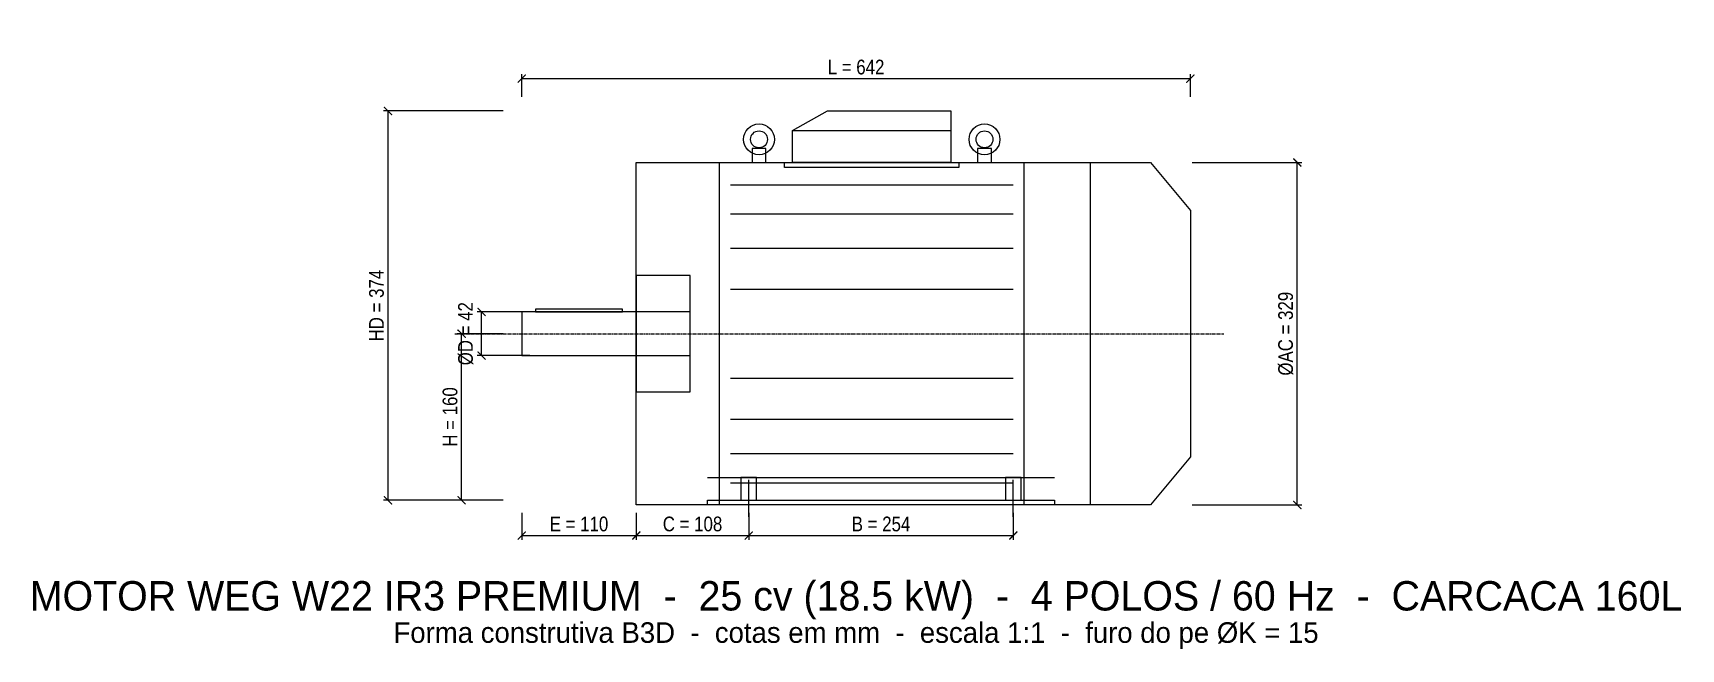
# Model space of a CAD drawing. Header units: metres. Extents: x -469 to 1113, y -303 to 289.
import ezdxf
from ezdxf.enums import TextEntityAlignment as Align

# ---------------------------------------------------------------- set-up
doc = ezdxf.new("R2010")
doc.units = ezdxf.units.M
doc.linetypes.add('CENTER', pattern=[5.08, 3.175, -0.635, 0.635, -0.635])
doc.linetypes.add('DASHED', pattern=[1.524, 1.27, -0.254])
for name, color, linetype in [('COTAS', 2, 'CONTINUOUS'), ('DETALHE', 8, 'DASHED'), ('EIXO', 3, 'CONTINUOUS'), ('EIXO_CENTRO', 6, 'CENTER'), ('MOTOR', 5, 'CONTINUOUS'), ('TEXTO', 7, 'CONTINUOUS')]:
    doc.layers.add(name, color=color, linetype=linetype)
doc.styles.add('OpenSansCondensed-Light', font='OpenSansCondensed-Light.ttf')
doc.dimstyles.new('PIVODRIP', dxfattribs={"dimtxt": 14.124, "dimasz": 7.7682, "dimexe": 4.2372, "dimexo": 4.9434, "dimgap": 3.95472, "dimtad": 1, "dimdec": 0, "dimzin": 12, "dimdsep": 46, "dimtxsty": 'OpenSansCondensed-Light', "dimblk": 'ARCHTICK', "dimcen": 2.5, "dimazin": 3, "dimtfac": 0.5, "dimtmove": 2, "dimatfit": 3})

# ---------------------------------------------------------------- blocks, each defined once
blk = doc.blocks.new('_ARCHTICK')
at = {"color": 0, "linetype": 'BYBLOCK', "const_width": 0.15}
blk.add_lwpolyline([(-0.5, -0.5), (0.5, 0.5)], dxfattribs=at)

msp = doc.modelspace()

# ---------------------------------------------------------------- linework, layer by layer
at = {"layer": 'DETALHE'}
for p, q in [((218, -176), (218, -140.5)), ((472, -176), (472, -140.5))]:
    msp.add_line(p, q, dxfattribs=at)
at = {"layer": 'EIXO'}
for points in [[(0, -21), (161.87, -21), (161.87, 21), (0, 21)], [(13.2, 21), (96.8, 21), (96.8, 23.52), (13.2, 23.52)]]:
    msp.add_lwpolyline(points, close=True, dxfattribs=at)
at = {"layer": 'EIXO_CENTRO'}
msp.add_line((-64.2, 0), (674.1, 0), dxfattribs=at)
at = {"layer": 'MOTOR'}
for p, q in [((260.024, 195.19), (412.176, 195.19)), ((189.8, -164.5), (189.8, 164.5)), ((482.4, -164.5), (482.4, 164.5)), ((546.24, -164.5), (546.24, 164.5)), ((200.44, 143.115), (471.76, 143.115)), ((200.44, 115.15), (471.76, 115.15)), ((200.44, 82.25), (471.76, 82.25)), ((200.44, 42.77), (471.76, 42.77)), ((200.44, -42.77), (471.76, -42.77)), ((200.44, -82.25), (471.76, -82.25)), ((200.44, -115.15), (471.76, -115.15)), ((178.5, -138), (511.5, -138)), ((200.44, -143.115), (471.76, -143.115))]:
    msp.add_line(p, q, dxfattribs=at)
for points in [[(260.024, 164.5), (260.024, 195.19), (293.49744, 214), (412.176, 214), (412.176, 164.5)], [(221.17575, 164.5), (234.50025, 164.5), (234.50025, 177.8245), (221.17575, 177.8245)], [(437.69975, 164.5), (451.02425, 164.5), (451.02425, 177.8245), (437.69975, 177.8245)], [(110, 164.5), (603.696, 164.5), (642, 118.44), (642, -118.44), (603.696, -164.5), (110, -164.5)], [(252.4164, 164.5), (419.7836, 164.5), (419.7836, 159.55), (252.4164, 159.55)], [(110, -55.93), (161.87, -55.93), (161.87, 55.93), (110, 55.93)], [(210.5, -160), (225.5, -160), (225.5, -138), (210.5, -138)], [(464.5, -160), (479.5, -160), (479.5, -138), (464.5, -138)]]:
    msp.add_lwpolyline(points, close=True, dxfattribs=at)
msp.add_lwpolyline([(178.5, -164.5), (178.5, -160), (511.5, -160), (511.5, -164.5)], dxfattribs=at)
for centre, radius in [((227.838, 186.7075), 14.805), ((227.838, 186.7075), 8.14275), ((444.362, 186.7075), 14.805), ((444.362, 186.7075), 8.14275)]:
    msp.add_circle(centre, radius, dxfattribs=at)

# ---------------------------------------------------------------- texts
at = {"layer": 'TEXTO'}
for s, height, p in [('MOTOR WEG W22 IR3 PREMIUM  -  25 cv (18.5 kW)  -  4 POLOS / 60 Hz  -  CARCACA 160L', 28.248, (321, -251.806)), ('Forma construtiva B3D  -  cotas em mm  -  escala 1:1  -  furo do pe %%cK = 15', 19.7736, (321, -287.116))]:
    msp.add_text(s, height=height, dxfattribs=at).set_placement(p, align=Align.MIDDLE_CENTER)

# ---------------------------------------------------------------- dimensions: what is measured, and where the dimension line sits
at = {"layer": 'COTAS'}
for base, p1, p2, text in [((0, 245.0728), (0, 222.4744), (642, 222.4744), 'L = <>'), ((0, -193.8976), (0, -167.062), (110, -167.062), 'E = <>'), ((110, -193.8976), (110, -167.062), (218, -167.062), 'C = <>'), ((218, -193.8976), (218, -167.062), (472, -167.062), 'B = <>')]:
    msp.add_linear_dim(base=base, p1=p1, p2=p2, text=text, dimstyle='PIVODRIP', dxfattribs=at).render()
for base, p1, p2, text in [((-128.4, -160), (-12.84, -160), (-12.84, 214), 'HD = <>'), ((744.72, -164.5), (638.79, -164.5), (638.79, 164.5), '%%cAC = <>'), ((-38.52, -21), (12.84, -21), (12.84, 21), '%%cD = <>'), ((-57.78, -160), (-12.84, -160), (-12.84, 0), 'H = <>')]:
    msp.add_linear_dim(base=base, p1=p1, p2=p2, angle=90, text=text, dimstyle='PIVODRIP', dxfattribs=at).render()

doc.saveas('drawing.dxf')
